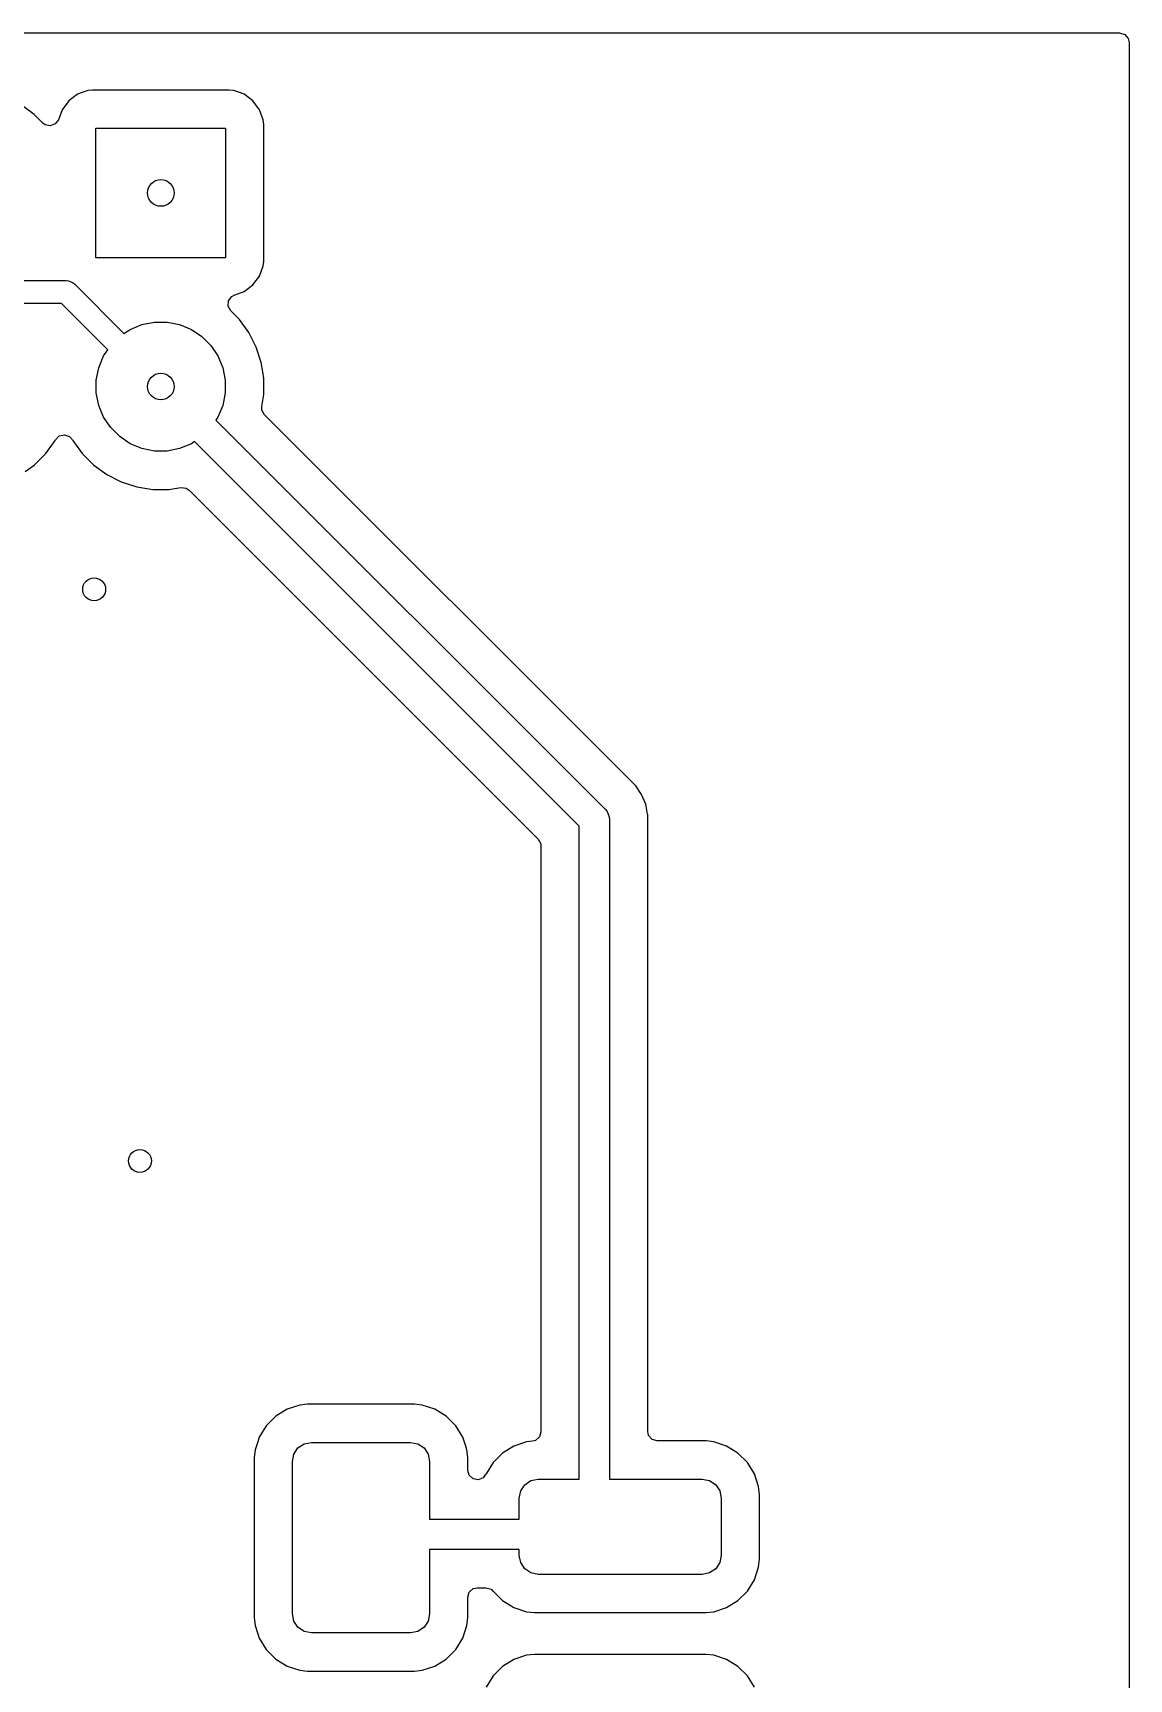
# Model space of a CAD drawing. Header units: inches. Extents: x -1.73 to 1.75, y 0.02 to 4.69.
# Drawn here: x 0.871 to 1.437, y 3.835 to 4.685 of the extents above; entities that cross this region are included whole.
import ezdxf

# ---------------------------------------------------------------- set-up
doc = ezdxf.new("R2010")
doc.units = ezdxf.units.IN
doc.header["$MEASUREMENT"] = 0
doc.layers.add('BLACK', color=250, linetype='CONTINUOUS')

msp = doc.modelspace()

# ---------------------------------------------------------------- linework, layer by layer
at = {"layer": 'BLACK', "linetype": 'CONTINUOUS'}
for p, q in [((-0.80104, 4.68502), (1.43211, 4.68502)), ((1.43211, 4.68502), (1.43475, 4.68424)), ((1.43475, 4.68424), (1.43655, 4.68217)), ((1.43655, 4.68217), (1.43699, 4.68014)), ((1.43699, 4.68014), (1.43699, 3.60371)), ((0.894, 4.6533), (0.88947, 4.6499)), ((0.89931, 4.65528), (0.894, 4.6533)), ((0.894, 4.6533), (0.894, 4.6533)), ((0.90166, 4.65553), (0.89931, 4.65528)), ((0.97236, 4.65553), (0.90166, 4.65553)), ((0.90166, 4.65553), (0.90166, 4.65553)), ((0.9747, 4.65528), (0.97236, 4.65553)), ((0.97236, 4.65553), (0.97236, 4.65553)), ((0.97236, 4.65553), (0.97236, 4.65553)), ((0.97236, 4.65553), (0.97236, 4.65553)), ((0.98001, 4.6533), (0.9747, 4.65528)), ((0.9747, 4.65528), (0.9747, 4.65528)), ((0.98455, 4.6499), (0.98001, 4.6533)), ((0.98001, 4.6533), (0.98001, 4.6533)), ((0.87165, 4.64292), (0.86487, 4.64784)), ((0.87612, 4.63845), (0.87165, 4.64292)), ((0.88607, 4.64537), (0.88414, 4.64019)), ((0.88947, 4.6499), (0.88607, 4.64537)), ((0.88607, 4.64537), (0.88607, 4.64537)), ((0.88947, 4.6499), (0.88947, 4.6499)), ((0.98794, 4.64537), (0.98455, 4.6499)), ((0.98455, 4.6499), (0.98455, 4.6499)), ((0.98987, 4.64019), (0.98794, 4.64537)), ((0.98794, 4.64537), (0.98794, 4.64537)), ((0.87723, 4.63761), (0.87612, 4.63845)), ((0.87992, 4.63703), (0.87723, 4.63761)), ((0.88249, 4.63799), (0.87992, 4.63703)), ((0.88414, 4.64019), (0.88249, 4.63799)), ((0.90354, 4.5689), (0.90354, 4.63583)), ((0.90354, 4.63583), (0.97047, 4.63583)), ((0.97047, 4.63583), (0.97047, 4.5689)), ((0.98992, 4.64006), (0.98987, 4.64019)), ((0.99018, 4.63771), (0.98992, 4.64006)), ((0.99018, 4.56701), (0.99018, 4.63771)), ((0.97047, 4.5689), (0.90354, 4.5689)), ((0.98992, 4.56467), (0.99018, 4.56701)), ((0.98455, 4.55482), (0.98794, 4.55936)), ((0.98794, 4.55936), (0.98992, 4.56467)), ((0.8189, 4.55709), (0.88819, 4.55709)), ((0.88819, 4.55709), (0.88934, 4.55697)), ((0.88934, 4.55697), (0.89022, 4.55661)), ((0.89022, 4.55661), (0.89147, 4.55609)), ((0.89147, 4.55609), (0.89236, 4.55536)), ((0.89236, 4.55536), (0.918, 4.52972)), ((0.97362, 4.54883), (0.97484, 4.5495)), ((0.97484, 4.5495), (0.98001, 4.55143)), ((0.98001, 4.55143), (0.98455, 4.55482)), ((0.88574, 4.54528), (0.82134, 4.54528)), ((0.90965, 4.52137), (0.88574, 4.54528)), ((0.97177, 4.54388), (0.97197, 4.54663)), ((0.97309, 4.54147), (0.97177, 4.54388)), ((0.97197, 4.54663), (0.97362, 4.54883)), ((0.97756, 4.537), (0.97309, 4.54147)), ((0.92123, 4.53188), (0.92729, 4.53439)), ((0.92729, 4.53439), (0.93373, 4.53567)), ((0.93373, 4.53567), (0.94029, 4.53567)), ((0.94029, 4.53567), (0.94672, 4.53439)), ((0.94672, 4.53439), (0.95278, 4.53188)), ((0.98248, 4.53023), (0.97756, 4.537)), ((0.918, 4.52972), (0.92123, 4.53188)), ((0.95278, 4.53188), (0.95824, 4.52823)), ((0.95824, 4.52823), (0.96288, 4.52359)), ((0.96288, 4.52359), (0.96652, 4.51814)), ((0.98628, 4.52277), (0.98248, 4.53023)), ((0.98248, 4.53023), (0.98248, 4.53023)), ((0.98248, 4.53023), (0.98248, 4.53023)), ((0.90498, 4.51208), (0.90749, 4.51814)), ((0.90749, 4.51814), (0.90965, 4.52137)), ((0.96652, 4.51814), (0.96903, 4.51208)), ((0.98887, 4.51481), (0.98628, 4.52277)), ((0.9037, 4.50564), (0.90498, 4.51208)), ((0.96903, 4.51208), (0.97031, 4.50564)), ((0.98964, 4.50996), (0.98887, 4.51481)), ((0.99018, 4.50655), (0.98964, 4.50996)), ((0.9037, 4.49908), (0.9037, 4.50564)), ((0.90498, 4.49265), (0.9037, 4.49908)), ((0.97031, 4.49908), (0.96903, 4.49265)), ((0.97031, 4.50564), (0.97031, 4.49908)), ((0.9892, 4.49202), (0.99018, 4.49818)), ((0.99018, 4.49818), (0.99018, 4.50655)), ((0.90749, 4.48659), (0.90498, 4.49265)), ((0.96903, 4.49265), (0.96652, 4.48659)), ((0.98925, 4.49022), (0.9892, 4.49202)), ((0.99057, 4.4878), (0.98925, 4.49022)), ((0.91114, 4.48113), (0.90749, 4.48659)), ((0.91578, 4.47649), (0.91114, 4.48113)), ((0.96652, 4.48659), (0.96548, 4.48503)), ((0.96548, 4.48503), (1.16643, 4.28408)), ((1.18228, 4.29609), (0.99057, 4.4878)), ((0.87756, 4.46772), (0.88248, 4.4745)), ((0.88248, 4.4745), (0.88266, 4.47484)), ((0.88248, 4.4745), (0.88248, 4.4745)), ((0.88248, 4.4745), (0.88248, 4.4745)), ((0.88266, 4.47484), (0.88455, 4.47684)), ((0.88455, 4.47684), (0.88722, 4.4775)), ((0.88722, 4.4775), (0.88982, 4.47661)), ((0.88982, 4.47661), (0.89136, 4.47484)), ((0.89136, 4.47484), (0.89153, 4.4745)), ((0.89153, 4.4745), (0.89645, 4.46772)), ((0.92123, 4.47285), (0.91578, 4.47649)), ((0.92729, 4.47034), (0.92123, 4.47285)), ((0.95278, 4.47285), (0.94672, 4.47034)), ((0.95434, 4.47389), (0.95278, 4.47285)), ((1.15299, 4.27525), (0.95434, 4.47389)), ((0.87165, 4.46181), (0.87756, 4.46772)), ((0.87756, 4.46772), (0.87756, 4.46772)), ((0.87756, 4.46772), (0.87756, 4.46772)), ((0.89645, 4.46772), (0.90237, 4.46181)), ((0.93373, 4.46906), (0.92729, 4.47034)), ((0.94029, 4.46906), (0.93373, 4.46906)), ((0.94672, 4.47034), (0.94029, 4.46906)), ((0.86703, 4.45845), (0.87165, 4.46181)), ((0.87165, 4.46181), (0.87165, 4.46181)), ((0.87165, 4.46181), (0.87165, 4.46181)), ((0.90237, 4.46181), (0.90914, 4.45689)), ((0.90914, 4.45689), (0.90914, 4.45689)), ((0.90914, 4.45689), (0.90914, 4.45689)), ((0.90914, 4.45689), (0.9166, 4.45309)), ((0.9166, 4.45309), (0.92456, 4.4505)), ((0.92456, 4.4505), (0.93282, 4.44919)), ((0.93282, 4.44919), (0.93282, 4.44919)), ((0.93282, 4.44919), (0.94119, 4.44919)), ((0.94119, 4.44919), (0.94735, 4.45017)), ((0.94119, 4.44919), (0.94119, 4.44919)), ((0.94735, 4.45017), (0.95008, 4.44982)), ((0.95008, 4.44982), (0.95157, 4.4488)), ((0.95157, 4.4488), (1.13185, 4.26852)), ((1.1853, 4.29157), (1.18228, 4.29609)), ((1.18228, 4.29609), (1.18228, 4.29609)), ((1.18738, 4.28656), (1.1853, 4.29157)), ((1.18838, 4.28153), (1.18738, 4.28656)), ((1.18738, 4.28656), (1.18738, 4.28656)), ((1.16643, 4.28408), (1.16741, 4.28289)), ((1.16741, 4.28289), (1.16741, 4.28289)), ((1.16741, 4.28289), (1.16858, 4.28005)), ((1.16858, 4.28005), (1.16873, 4.27851)), ((1.16873, 4.27851), (1.16873, 3.97244)), ((1.18841, 4.28142), (1.18838, 4.28153)), ((1.18844, 4.28123), (1.18841, 4.28142)), ((1.18844, 3.96258), (1.18844, 4.28123)), ((1.13185, 4.26852), (1.13317, 4.2661)), ((1.15299, 3.97244), (1.15299, 4.27525)), ((1.13317, 4.2661), (1.13328, 4.26507)), ((1.13328, 4.26507), (1.13328, 3.96245)), ((1.00222, 3.97411), (0.99635, 3.97048)), ((1.00878, 3.97628), (1.00222, 3.97411)), ((1.00222, 3.97411), (1.00222, 3.97411)), ((1.01283, 3.97669), (1.00878, 3.97628)), ((1.00878, 3.97628), (1.00878, 3.97628)), ((1.06795, 3.97669), (1.01283, 3.97669)), ((1.01283, 3.97669), (1.01283, 3.97669)), ((1.07199, 3.97628), (1.06795, 3.97669)), ((1.07855, 3.97411), (1.07199, 3.97628)), ((1.07199, 3.97628), (1.07199, 3.97628)), ((1.08443, 3.97048), (1.07855, 3.97411)), ((1.15299, 3.93799), (1.15299, 3.97244)), ((1.16873, 3.97244), (1.16873, 3.93799)), ((0.99146, 3.9656), (0.98784, 3.95972)), ((0.99635, 3.97048), (0.99146, 3.9656)), ((1.08931, 3.9656), (1.08443, 3.97048)), ((1.09294, 3.95972), (1.08931, 3.9656)), ((1.13328, 3.96245), (1.13251, 3.95981)), ((1.18888, 3.96055), (1.18844, 3.96258)), ((0.98703, 3.95728), (0.98566, 3.95316)), ((0.98784, 3.95972), (0.98703, 3.95728)), ((0.98784, 3.95972), (0.98784, 3.95972)), ((1.0057, 3.95091), (1.00784, 3.95411)), ((1.00784, 3.95411), (1.01103, 3.95624)), ((1.01103, 3.95624), (1.0148, 3.95699)), ((1.0148, 3.95699), (1.06598, 3.95699)), ((1.06598, 3.95699), (1.06974, 3.95624)), ((1.06974, 3.95624), (1.07294, 3.95411)), ((1.07294, 3.95411), (1.07507, 3.95091)), ((1.09447, 3.95511), (1.09294, 3.95972)), ((1.09511, 3.95316), (1.09447, 3.95511)), ((1.11935, 3.95511), (1.11347, 3.95148)), ((1.12591, 3.95728), (1.11935, 3.95511)), ((1.11935, 3.95511), (1.11935, 3.95511)), ((1.12889, 3.95759), (1.12591, 3.95728)), ((1.12591, 3.95728), (1.12591, 3.95728)), ((1.13043, 3.958), (1.12889, 3.95759)), ((1.13251, 3.95981), (1.13043, 3.958)), ((1.19068, 3.95847), (1.18888, 3.96055)), ((1.19332, 3.9577), (1.19068, 3.95847)), ((1.21854, 3.9577), (1.19332, 3.9577)), ((1.22258, 3.95728), (1.21854, 3.9577)), ((1.21854, 3.9577), (1.21854, 3.9577)), ((1.22914, 3.95511), (1.22258, 3.95728)), ((1.22258, 3.95728), (1.22258, 3.95728)), ((1.23502, 3.95148), (1.22914, 3.95511)), ((0.98566, 3.95316), (0.98525, 3.94911)), ((0.98525, 3.94911), (0.98525, 3.86644)), ((0.98566, 3.95316), (0.98566, 3.95316)), ((0.98566, 3.95316), (0.98566, 3.95316)), ((1.00495, 3.94715), (1.0057, 3.95091)), ((1.00495, 3.86841), (1.00495, 3.94715)), ((1.07507, 3.95091), (1.07582, 3.94715)), ((1.07582, 3.94715), (1.07582, 3.91732)), ((1.09552, 3.94911), (1.09511, 3.95316)), ((1.09511, 3.95316), (1.09511, 3.95316)), ((1.09552, 3.9425), (1.09552, 3.94911)), ((1.09552, 3.94911), (1.09552, 3.94911)), ((1.10859, 3.9466), (1.10496, 3.94072)), ((1.11347, 3.95148), (1.10859, 3.9466)), ((1.2399, 3.9466), (1.23502, 3.95148)), ((1.24353, 3.94072), (1.2399, 3.9466)), ((1.09621, 3.94), (1.09552, 3.9425)), ((1.09823, 3.93813), (1.09621, 3.94)), ((1.10093, 3.93764), (1.09823, 3.93813)), ((1.10347, 3.9387), (1.10093, 3.93764)), ((1.10473, 3.94052), (1.10347, 3.9387)), ((1.10484, 3.94046), (1.10473, 3.94052)), ((1.10496, 3.94072), (1.10484, 3.94046)), ((1.12496, 3.93511), (1.12816, 3.93724)), ((1.12816, 3.93724), (1.13192, 3.93799)), ((1.13192, 3.93799), (1.15299, 3.93799)), ((1.16873, 3.93799), (1.21657, 3.93799)), ((1.21657, 3.93799), (1.22033, 3.93724)), ((1.22033, 3.93724), (1.22353, 3.93511)), ((1.2457, 3.93417), (1.24353, 3.94072)), ((1.12208, 3.92815), (1.12283, 3.93192)), ((1.12283, 3.93192), (1.12496, 3.93511)), ((1.22353, 3.93511), (1.22566, 3.93192)), ((1.22566, 3.93192), (1.22641, 3.92815)), ((1.24612, 3.93012), (1.2457, 3.93417)), ((1.24612, 3.89665), (1.24612, 3.93012)), ((1.12208, 3.91732), (1.12208, 3.92815)), ((1.22641, 3.92815), (1.22641, 3.89862)), ((1.07582, 3.91732), (1.12208, 3.91732)), ((1.12208, 3.90157), (1.07582, 3.90157)), ((1.07582, 3.90157), (1.07582, 3.86841)), ((1.12208, 3.89862), (1.12208, 3.90157)), ((1.12283, 3.89486), (1.12208, 3.89862)), ((1.12496, 3.89166), (1.12283, 3.89486)), ((1.22566, 3.89486), (1.22353, 3.89166)), ((1.22641, 3.89862), (1.22566, 3.89486)), ((1.2457, 3.89261), (1.24612, 3.89665)), ((1.12816, 3.88953), (1.12496, 3.89166)), ((1.13192, 3.88878), (1.12816, 3.88953)), ((1.21657, 3.88878), (1.13192, 3.88878)), ((1.22033, 3.88953), (1.21657, 3.88878)), ((1.22353, 3.89166), (1.22033, 3.88953)), ((1.2399, 3.88017), (1.24353, 3.88605)), ((1.24353, 3.88605), (1.2457, 3.89261)), ((1.09552, 3.87699), (1.0963, 3.87963)), ((1.0963, 3.87963), (1.09838, 3.88143)), ((1.09838, 3.88143), (1.10041, 3.88187)), ((1.10041, 3.88187), (1.10488, 3.88187)), ((1.10488, 3.88187), (1.10752, 3.8811)), ((1.10752, 3.8811), (1.10835, 3.88034)), ((1.10835, 3.88034), (1.10839, 3.88037)), ((1.10839, 3.88037), (1.10859, 3.88017)), ((1.10859, 3.88017), (1.11347, 3.87529)), ((1.23502, 3.87529), (1.2399, 3.88017)), ((1.09552, 3.86644), (1.09552, 3.87699)), ((1.11347, 3.87529), (1.11935, 3.87166)), ((1.11935, 3.87166), (1.12591, 3.86949)), ((1.12591, 3.86949), (1.12995, 3.86907)), ((1.12995, 3.86907), (1.21854, 3.86907)), ((1.21854, 3.86907), (1.22258, 3.86949)), ((1.22258, 3.86949), (1.22914, 3.87166)), ((1.22914, 3.87166), (1.23502, 3.87529)), ((0.98525, 3.86644), (0.98525, 3.86644)), ((0.98525, 3.86644), (0.98566, 3.86239)), ((0.98566, 3.86239), (0.98566, 3.86239)), ((0.98566, 3.86239), (0.98694, 3.85854)), ((1.0057, 3.86464), (1.00495, 3.86841)), ((1.00784, 3.86145), (1.0057, 3.86464)), ((1.01103, 3.85931), (1.00784, 3.86145)), ((1.07294, 3.86145), (1.06974, 3.85931)), ((1.07507, 3.86464), (1.07294, 3.86145)), ((1.07582, 3.86841), (1.07507, 3.86464)), ((1.09294, 3.85583), (1.09511, 3.86239)), ((1.09511, 3.86239), (1.09552, 3.86644)), ((0.98694, 3.85854), (0.98784, 3.85583)), ((0.98784, 3.85583), (0.99146, 3.84995)), ((1.0148, 3.85856), (1.01103, 3.85931)), ((1.06598, 3.85856), (1.0148, 3.85856)), ((1.06974, 3.85931), (1.06598, 3.85856)), ((1.08931, 3.84995), (1.09294, 3.85583)), ((0.99146, 3.84995), (0.99635, 3.84507)), ((0.99635, 3.84507), (1.00222, 3.84144)), ((1.07855, 3.84144), (1.08443, 3.84507)), ((1.08443, 3.84507), (1.08931, 3.84995)), ((1.11935, 3.84487), (1.11347, 3.84125)), ((1.12591, 3.84705), (1.11935, 3.84487)), ((1.11935, 3.84487), (1.11935, 3.84487)), ((1.12995, 3.84746), (1.12591, 3.84705)), ((1.12591, 3.84705), (1.12591, 3.84705)), ((1.21854, 3.84746), (1.12995, 3.84746)), ((1.12995, 3.84746), (1.12995, 3.84746)), ((1.22258, 3.84705), (1.21854, 3.84746)), ((1.22914, 3.84487), (1.22258, 3.84705)), ((1.22258, 3.84705), (1.22258, 3.84705)), ((1.23502, 3.84125), (1.22914, 3.84487)), ((1.00222, 3.84144), (1.00878, 3.83927)), ((1.00878, 3.83927), (1.01283, 3.83886)), ((1.01283, 3.83886), (1.06795, 3.83886)), ((1.06795, 3.83886), (1.07199, 3.83927)), ((1.07199, 3.83927), (1.07855, 3.84144)), ((1.10859, 3.83636), (1.10496, 3.83049)), ((1.11347, 3.84125), (1.10859, 3.83636)), ((1.2399, 3.83636), (1.23502, 3.84125)), ((1.24353, 3.83049), (1.2399, 3.83636))]:
    msp.add_line(p, q, dxfattribs=at)
at = {"layer": 'BLACK'}
for centre, radius in [((0.93701, 4.60236), 0.00689), ((0.93701, 4.50236), 0.00689), ((0.90259, 4.39764), 0.00591), ((0.92621, 4.10236), 0.00591)]:
    msp.add_circle(centre, radius, dxfattribs=at)
at = {"layer": 'WHITE'}
for centre, radius in [((0.93701, 4.60236), 0.00689), ((0.93701, 4.50236), 0.00689), ((0.90259, 4.39764), 0.00591), ((0.92621, 4.10236), 0.00591)]:
    msp.add_circle(centre, radius, dxfattribs=at)

doc.saveas('drawing.dxf')
